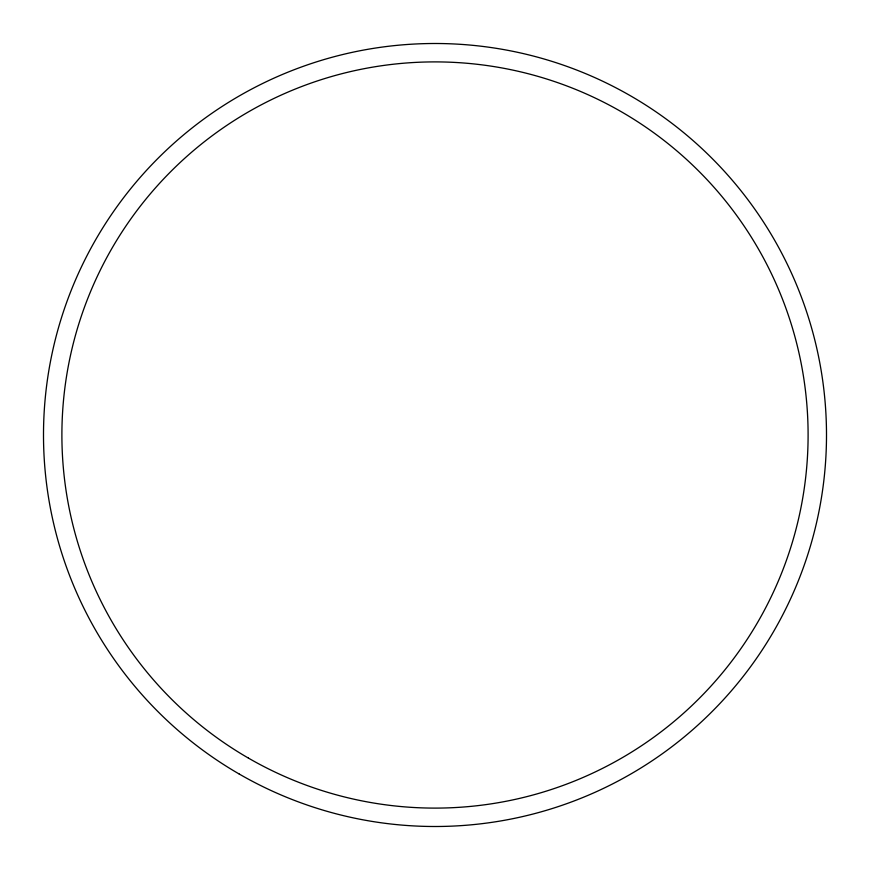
<?xml version="1.0" encoding="UTF-8"?>
<svg xmlns="http://www.w3.org/2000/svg" width="870" height="870" viewBox="0 0 870 870"><rect width="100%" height="100%" fill="white"/><g stroke="black" fill="none" stroke-linecap="round" stroke-linejoin="round"><path stroke-width="1.3" d="M248.45 758.118A373.099 373.099 0 0 0 808.1 435A373.099 373.099 0 0 0 248.45 111.882A373.099 373.099 0 0 0 248.45 758.118M239.25 774.05A391.5 391.5 0 0 0 826.5 435A391.5 391.5 0 0 0 239.25 95.95A391.5 391.5 0 0 0 239.25 774.05"/></g></svg>
